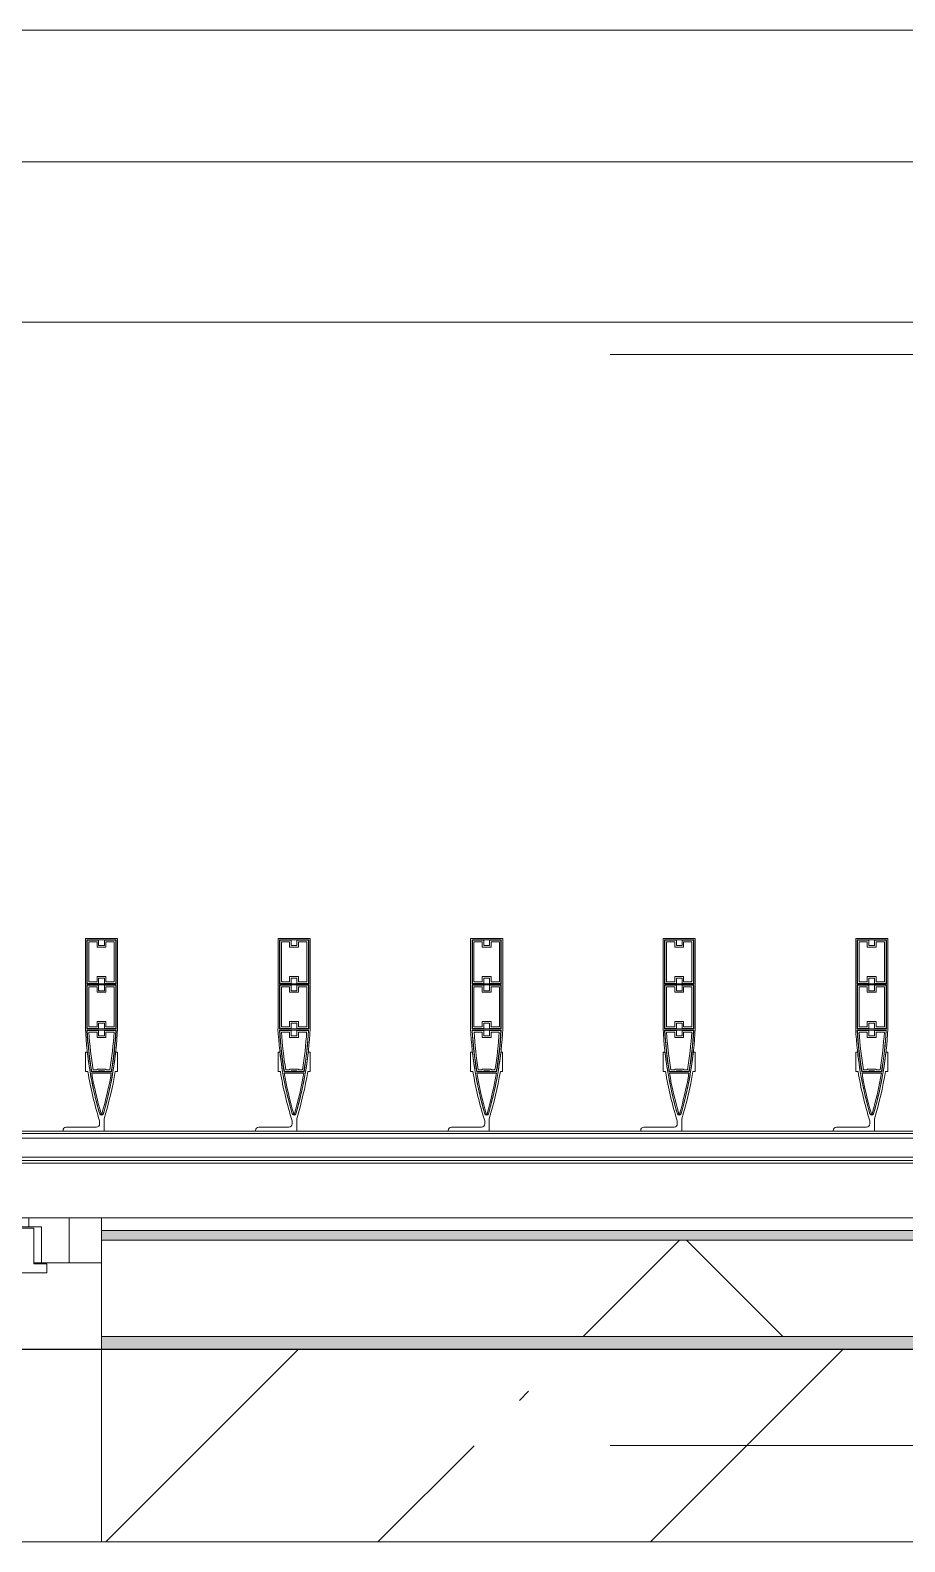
# Model space of a CAD drawing. Header units: millimetres. Extents: x 48966 to 155647, y -43515 to 26217.
# Drawn here: x 112121 to 113483, y 23567 to 25922 of the extents above; entities that cross this region are included whole.
import ezdxf

# ---------------------------------------------------------------- set-up
doc = ezdxf.new("R2010")
doc.units = ezdxf.units.MM
doc.linetypes.add('Осевые', pattern=[6350, 1270, -952.5, 3175, -952.5])
doc.linetypes.add('Сверху', pattern=[793.75, 476.25, -317.5])
for name, color, linetype, lineweight in [('Каркас_Импост', 7, 'Continuous', 9), ('Обобщенные модели', 7, 'Continuous', 9), ('Обобщенные модели-1', 7, 'Continuous', 18), ('Общие ребра', 7, 'Continuous', 9), ('Окна', 7, 'Continuous', 9), ('Окна-2', 7, 'Сверху', 9), ('Оси-2', 7, 'Осевые', 9), ('Остекление', 7, 'Continuous', 9), ('Перекрытия', 7, 'Continuous', 9), ('Стены', 7, 'Continuous', 9), ('Стены-1', 7, 'Continuous', 18), ('Штриховка разреза-1', 7, 'Continuous', 9)]:
    doc.layers.add(name, color=color, linetype=linetype, lineweight=lineweight)
doc.layers.add('Окна-1', color=7, linetype='Continuous', lineweight=9, true_color=0x804000)
pattern_1 = [(0, (0, 0), (812.8, 203.2), [67.056, -542.544, 67.056, -542.544, -3251.2]), (0, (0, 0), (812.8, 203.2), [-1219.2, 67.056, -1152.144, 67.056, -542.544, -1422.4]), (0, (0, 0), (812.8, 203.2), [-3048, 67.056, -339.344, 67.056, -948.944]), (120, (304.8, 101.6), (-582.37636, 602.30545), [67.056, -542.544, 67.056, -542.544, -3251.2]), (120, (304.8, 101.6), (-582.37636, 602.30545), [-1219.2, 67.056, -1152.144, 67.056, -542.544, -1422.4]), (120, (304.8, 101.6), (-582.37636, 602.30545), [-3048, 67.056, -339.344, 67.056, -948.944]), (240, (406.4, 508), (-230.42364, -805.50545), [67.056, -542.544, 67.056, -542.544, -3251.2]), (240, (406.4, 508), (-230.42364, -805.50545), [-1219.2, 67.056, -1152.144, 67.056, -542.544, -1422.4]), (240, (406.4, 508), (-230.42364, -805.50545), [-3048, 67.056, -339.344, 67.056, -948.944])]

# ---------------------------------------------------------------- blocks, each defined once
blk = doc.blocks.new('Обвязочная балка 1 - Обвязочная балка 1-1451838-План 5-го этажа на отм_ _12_600')
at = {"layer": 'Обобщенные модели'}
for p, q in [((116781.7, 24196.1), (60831.6, 24196.1)), ((60831.6, 24166.3), (116781.7, 24166.3))]:
    blk.add_line(p, q, dxfattribs=at)
at = {"layer": 'Обобщенные модели-1'}
for p, q in [((116781.7, 24207.1), (60831.6, 24207.1)), ((60831.6, 24203.1), (116781.7, 24203.1)), ((116781.7, 24161.1), (60831.6, 24161.1)), ((60831.6, 24157.1), (116781.7, 24157.1))]:
    blk.add_line(p, q, dxfattribs=at)
blk = doc.blocks.new('Профиль ламели160 - Профиль ламели-1494356-План 5-го этажа на отм_ _12_600')
at = {"layer": 'Обобщенные модели-1'}
for p, q in [((85306.9, 24507.1), (85306.9, 24366.2)), ((85356.9, 24507.1), (85306.9, 24507.1)), ((85309.1, 24436.5), (85309.1, 24504.9)), ((85309.1, 24504.9), (85354.7, 24504.9)), ((85327.4, 24504.4), (85309.6, 24504.4)), ((85309.6, 24504.4), (85309.6, 24437)), ((85312.1, 24439.5), (85312.1, 24501.9)), ((85312.1, 24501.9), (85324.9, 24501.9)), ((85324.9, 24501.9), (85324.9, 24493.5)), ((85324.9, 24493.5), (85338.8, 24493.5)), ((85327.4, 24496), (85327.4, 24504.4)), ((85336.3, 24496), (85327.4, 24496)), ((85354.2, 24504.4), (85336.3, 24504.4)), ((85336.3, 24504.4), (85336.3, 24496)), ((85338.8, 24493.5), (85338.8, 24501.9)), ((85338.8, 24501.9), (85351.7, 24501.9)), ((85351.7, 24501.9), (85351.7, 24439.5)), ((85354.2, 24437), (85354.2, 24504.4)), ((85354.7, 24504.9), (85354.7, 24436.5)), ((85356.9, 24366.2), (85356.9, 24507.1)), ((85338.8, 24447.9), (85324.9, 24447.9)), ((85324.9, 24447.9), (85324.9, 24439.5)), ((85327.4, 24437), (85327.4, 24445.4)), ((85327.4, 24445.4), (85336.3, 24445.4)), ((85336.3, 24445.4), (85336.3, 24437)), ((85338.8, 24439.5), (85338.8, 24447.9)), ((85354.7, 24436.5), (85309.1, 24436.5)), ((85309.1, 24434.6), (85354.7, 24434.6)), ((85309.1, 24366.2), (85309.1, 24434.6)), ((85309.6, 24437), (85327.4, 24437)), ((85327.4, 24434.1), (85309.6, 24434.1)), ((85309.6, 24434.1), (85309.6, 24366.7)), ((85324.9, 24439.5), (85312.1, 24439.5)), ((85312.1, 24369.2), (85312.1, 24431.6)), ((85312.1, 24431.6), (85324.9, 24431.6)), ((85324.9, 24431.6), (85324.9, 24423.2)), ((85324.9, 24423.2), (85338.8, 24423.2)), ((85327.4, 24425.7), (85327.4, 24434.1)), ((85336.3, 24425.7), (85327.4, 24425.7)), ((85336.3, 24437), (85354.2, 24437)), ((85354.2, 24434.1), (85336.3, 24434.1)), ((85336.3, 24434.1), (85336.3, 24425.7)), ((85351.7, 24439.5), (85338.8, 24439.5)), ((85338.8, 24423.2), (85338.8, 24431.6)), ((85338.8, 24431.6), (85351.7, 24431.6)), ((85351.7, 24431.6), (85351.7, 24369.2)), ((85354.2, 24366.7), (85354.2, 24434.1)), ((85354.7, 24434.6), (85354.7, 24366.2)), ((85338.8, 24377.6), (85324.9, 24377.6)), ((85324.9, 24377.6), (85324.9, 24369.2)), ((85327.4, 24366.7), (85327.4, 24375.1)), ((85327.4, 24375.1), (85336.3, 24375.1)), ((85336.3, 24375.1), (85336.3, 24366.7)), ((85338.8, 24369.2), (85338.8, 24377.6)), ((85354.7, 24366.2), (85309.1, 24366.2)), ((85309.1, 24364.3), (85354.6, 24364.3)), ((85309.6, 24366.7), (85327.4, 24366.7)), ((85327.4, 24363.8), (85309.6, 24363.8)), ((85324.9, 24369.2), (85312.1, 24369.2)), ((85312.2, 24361.3), (85324.9, 24361.3)), ((85324.9, 24361.3), (85324.9, 24352.9)), ((85324.9, 24352.9), (85338.8, 24352.9)), ((85327.4, 24355.4), (85327.4, 24363.8)), ((85336.3, 24355.4), (85327.4, 24355.4)), ((85336.3, 24366.7), (85354.2, 24366.7)), ((85354.2, 24363.8), (85336.3, 24363.8)), ((85336.3, 24363.8), (85336.3, 24355.4)), ((85351.7, 24369.2), (85338.8, 24369.2)), ((85338.8, 24352.9), (85338.8, 24361.3)), ((85338.8, 24361.3), (85351.5, 24361.3)), ((85309.8, 24330.1), (85306.9, 24330.1)), ((85306.9, 24330.1), (85306.9, 24299.7)), ((85356.8, 24330.1), (85353.9, 24330.1)), ((85356.8, 24299.7), (85356.8, 24330.1)), ((85306.9, 24299.7), (85310.5, 24299.7)), ((85347.4, 24299.2), (85316.3, 24299.2)), ((85316.6, 24297.3), (85347.1, 24297.3)), ((85316.8, 24299.7), (85327.4, 24299.7)), ((85324.9, 24302.2), (85318.9, 24302.2)), ((85338.8, 24303.5), (85324.9, 24303.5)), ((85324.9, 24303.5), (85324.9, 24302.2)), ((85327.4, 24299.7), (85327.4, 24301)), ((85327.4, 24301), (85336.3, 24301)), ((85336.3, 24301), (85336.3, 24299.7)), ((85336.3, 24299.7), (85346.9, 24299.7)), ((85338.8, 24302.2), (85338.8, 24303.5)), ((85344.8, 24302.2), (85338.8, 24302.2)), ((85353.2, 24299.7), (85356.8, 24299.7)), ((85323.9, 24213.1), (85276.9, 24213.1)), ((85328.9, 24223), (85328.9, 24218.1)), ((85335.9, 24207.1), (85335.9, 24226.3)), ((85271.9, 24208.1), (85271.9, 24207.1)), ((85271.9, 24207.1), (85335.9, 24207.1))]:
    blk.add_line(p, q, dxfattribs=at)
for centre, radius, start, end in [((85880.6, 24394.6), 574.5, 182.8338, 196.2258), ((85880.7, 24394.3), 572.3, 183.0109, 189.5715), ((85880.4, 24395.9), 571.8, 183.2193, 189.6867), ((85880.5, 24395.6), 569.3, 183.4571, 189.4457), ((84783.1, 24394.6), 574.5, 343.7742, 357.1662), ((84783.2, 24395.6), 569.3, 350.5543, 356.5429), ((84783.3, 24395.9), 571.8, 350.3133, 356.7807), ((84783, 24394.3), 572.3, 350.4285, 356.9891), ((85880.6, 24394.6), 574.5, 186.4465, 196.2576), ((84783.1, 24394.6), 574.5, 343.7424, 353.5535), ((85877.1, 24394.6), 574.5, 189.5084, 197.3712), ((85849, 24386.8), 539.8, 189.5428, 196.4344), ((84814.7, 24386.8), 539.8, 343.5656, 350.4572), ((84786.6, 24394.6), 574.5, 342.9661, 350.4916), ((85331.9, 24235.1), 3, 200, 340), ((85331.9, 24234.5), 2.84, 196.2576, 343.7424), ((85331.9, 24234.2), 0.645, 196.4344, 343.5656), ((85276.9, 24208.1), 5, 90, 180), ((85323.9, 24218.1), 5, 270, 0)]:
    blk.add_arc(centre, radius, start, end, dxfattribs=at)
blk = doc.blocks.new('Профиль ламели161 - Профиль ламели-1494620-План 5-го этажа на отм_ _12_600')
at = {"layer": 'Обобщенные модели-1'}
for p, q in [((85606.9, 24507.1), (85606.9, 24366.2)), ((85656.9, 24507.1), (85606.9, 24507.1)), ((85609.1, 24436.5), (85609.1, 24504.9)), ((85609.1, 24504.9), (85654.7, 24504.9)), ((85627.4, 24504.4), (85609.6, 24504.4)), ((85609.6, 24504.4), (85609.6, 24437)), ((85612.1, 24439.5), (85612.1, 24501.9)), ((85612.1, 24501.9), (85624.9, 24501.9)), ((85624.9, 24501.9), (85624.9, 24493.5)), ((85624.9, 24493.5), (85638.8, 24493.5)), ((85627.4, 24496), (85627.4, 24504.4)), ((85636.3, 24496), (85627.4, 24496)), ((85654.2, 24504.4), (85636.3, 24504.4)), ((85636.3, 24504.4), (85636.3, 24496)), ((85638.8, 24493.5), (85638.8, 24501.9)), ((85638.8, 24501.9), (85651.7, 24501.9)), ((85651.7, 24501.9), (85651.7, 24439.5)), ((85654.2, 24437), (85654.2, 24504.4)), ((85654.7, 24504.9), (85654.7, 24436.5)), ((85656.9, 24366.2), (85656.9, 24507.1)), ((85638.8, 24447.9), (85624.9, 24447.9)), ((85624.9, 24447.9), (85624.9, 24439.5)), ((85627.4, 24437), (85627.4, 24445.4)), ((85627.4, 24445.4), (85636.3, 24445.4)), ((85636.3, 24445.4), (85636.3, 24437)), ((85638.8, 24439.5), (85638.8, 24447.9)), ((85654.7, 24436.5), (85609.1, 24436.5)), ((85609.1, 24434.6), (85654.7, 24434.6)), ((85609.1, 24366.2), (85609.1, 24434.6)), ((85609.6, 24437), (85627.4, 24437)), ((85627.4, 24434.1), (85609.6, 24434.1)), ((85609.6, 24434.1), (85609.6, 24366.7)), ((85624.9, 24439.5), (85612.1, 24439.5)), ((85612.1, 24369.2), (85612.1, 24431.6)), ((85612.1, 24431.6), (85624.9, 24431.6)), ((85624.9, 24431.6), (85624.9, 24423.2)), ((85624.9, 24423.2), (85638.8, 24423.2)), ((85627.4, 24425.7), (85627.4, 24434.1)), ((85636.3, 24425.7), (85627.4, 24425.7)), ((85636.3, 24437), (85654.2, 24437)), ((85654.2, 24434.1), (85636.3, 24434.1)), ((85636.3, 24434.1), (85636.3, 24425.7)), ((85651.7, 24439.5), (85638.8, 24439.5)), ((85638.8, 24423.2), (85638.8, 24431.6)), ((85638.8, 24431.6), (85651.7, 24431.6)), ((85651.7, 24431.6), (85651.7, 24369.2)), ((85654.2, 24366.7), (85654.2, 24434.1)), ((85654.7, 24434.6), (85654.7, 24366.2)), ((85638.8, 24377.6), (85624.9, 24377.6)), ((85624.9, 24377.6), (85624.9, 24369.2)), ((85627.4, 24366.7), (85627.4, 24375.1)), ((85627.4, 24375.1), (85636.3, 24375.1)), ((85636.3, 24375.1), (85636.3, 24366.7)), ((85638.8, 24369.2), (85638.8, 24377.6)), ((85654.7, 24366.2), (85609.1, 24366.2)), ((85609.1, 24364.3), (85654.6, 24364.3)), ((85609.6, 24366.7), (85627.4, 24366.7)), ((85627.4, 24363.8), (85609.6, 24363.8)), ((85624.9, 24369.2), (85612.1, 24369.2)), ((85612.2, 24361.3), (85624.9, 24361.3)), ((85624.9, 24361.3), (85624.9, 24352.9)), ((85624.9, 24352.9), (85638.8, 24352.9)), ((85627.4, 24355.4), (85627.4, 24363.8)), ((85636.3, 24355.4), (85627.4, 24355.4)), ((85636.3, 24366.7), (85654.2, 24366.7)), ((85654.2, 24363.8), (85636.3, 24363.8)), ((85636.3, 24363.8), (85636.3, 24355.4)), ((85651.7, 24369.2), (85638.8, 24369.2)), ((85638.8, 24352.9), (85638.8, 24361.3)), ((85638.8, 24361.3), (85651.5, 24361.3)), ((85609.8, 24330.1), (85606.9, 24330.1)), ((85606.9, 24330.1), (85606.9, 24299.7)), ((85656.8, 24330.1), (85653.9, 24330.1)), ((85656.8, 24299.7), (85656.8, 24330.1)), ((85606.9, 24299.7), (85610.5, 24299.7)), ((85647.4, 24299.2), (85616.3, 24299.2)), ((85616.6, 24297.3), (85647.1, 24297.3)), ((85616.8, 24299.7), (85627.4, 24299.7)), ((85624.9, 24302.2), (85618.9, 24302.2)), ((85638.8, 24303.5), (85624.9, 24303.5)), ((85624.9, 24303.5), (85624.9, 24302.2)), ((85627.4, 24299.7), (85627.4, 24301)), ((85627.4, 24301), (85636.3, 24301)), ((85636.3, 24301), (85636.3, 24299.7)), ((85636.3, 24299.7), (85646.9, 24299.7)), ((85638.8, 24302.2), (85638.8, 24303.5)), ((85644.8, 24302.2), (85638.8, 24302.2)), ((85653.2, 24299.7), (85656.8, 24299.7)), ((85623.9, 24213.1), (85576.9, 24213.1)), ((85628.9, 24223), (85628.9, 24218.1)), ((85635.9, 24207.1), (85635.9, 24226.3)), ((85571.9, 24208.1), (85571.9, 24207.1)), ((85571.9, 24207.1), (85635.9, 24207.1))]:
    blk.add_line(p, q, dxfattribs=at)
for centre, radius, start, end in [((86180.6, 24394.6), 574.5, 182.8338, 196.2258), ((86180.7, 24394.3), 572.3, 183.0109, 189.5715), ((86180.4, 24395.9), 571.8, 183.2193, 189.6867), ((86180.5, 24395.6), 569.3, 183.4571, 189.4457), ((85083.1, 24394.6), 574.5, 343.7742, 357.1662), ((85083.2, 24395.6), 569.3, 350.5543, 356.5429), ((85083.3, 24395.9), 571.8, 350.3133, 356.7807), ((85083, 24394.3), 572.3, 350.4285, 356.9891), ((86180.6, 24394.6), 574.5, 186.4465, 196.2576), ((85083.1, 24394.6), 574.5, 343.7424, 353.5535), ((86177.1, 24394.6), 574.5, 189.5084, 197.3712), ((86149, 24386.8), 539.8, 189.5428, 196.4344), ((85114.7, 24386.8), 539.8, 343.5656, 350.4572), ((85086.6, 24394.6), 574.5, 342.9661, 350.4916), ((85631.9, 24235.1), 3, 200, 340), ((85631.9, 24234.5), 2.84, 196.2576, 343.7424), ((85631.9, 24234.2), 0.645, 196.4344, 343.5656), ((85576.9, 24208.1), 5, 90, 180), ((85623.9, 24218.1), 5, 270, 0)]:
    blk.add_arc(centre, radius, start, end, dxfattribs=at)
blk = doc.blocks.new('Профиль ламели162 - Профиль ламели-1494884-План 5-го этажа на отм_ _12_600')
at = {"layer": 'Обобщенные модели-1'}
for p, q in [((85906.9, 24507.1), (85906.9, 24366.2)), ((85956.9, 24507.1), (85906.9, 24507.1)), ((85909.1, 24436.5), (85909.1, 24504.9)), ((85909.1, 24504.9), (85954.7, 24504.9)), ((85927.4, 24504.4), (85909.6, 24504.4)), ((85909.6, 24504.4), (85909.6, 24437)), ((85912.1, 24439.5), (85912.1, 24501.9)), ((85912.1, 24501.9), (85924.9, 24501.9)), ((85924.9, 24501.9), (85924.9, 24493.5)), ((85924.9, 24493.5), (85938.8, 24493.5)), ((85927.4, 24496), (85927.4, 24504.4)), ((85936.3, 24496), (85927.4, 24496)), ((85954.2, 24504.4), (85936.3, 24504.4)), ((85936.3, 24504.4), (85936.3, 24496)), ((85938.8, 24493.5), (85938.8, 24501.9)), ((85938.8, 24501.9), (85951.7, 24501.9)), ((85951.7, 24501.9), (85951.7, 24439.5)), ((85954.2, 24437), (85954.2, 24504.4)), ((85954.7, 24504.9), (85954.7, 24436.5)), ((85956.9, 24366.2), (85956.9, 24507.1)), ((85938.8, 24447.9), (85924.9, 24447.9)), ((85924.9, 24447.9), (85924.9, 24439.5)), ((85927.4, 24437), (85927.4, 24445.4)), ((85927.4, 24445.4), (85936.3, 24445.4)), ((85936.3, 24445.4), (85936.3, 24437)), ((85938.8, 24439.5), (85938.8, 24447.9)), ((85954.7, 24436.5), (85909.1, 24436.5)), ((85909.1, 24434.6), (85954.7, 24434.6)), ((85909.1, 24366.2), (85909.1, 24434.6)), ((85909.6, 24437), (85927.4, 24437)), ((85927.4, 24434.1), (85909.6, 24434.1)), ((85909.6, 24434.1), (85909.6, 24366.7)), ((85924.9, 24439.5), (85912.1, 24439.5)), ((85912.1, 24369.2), (85912.1, 24431.6)), ((85912.1, 24431.6), (85924.9, 24431.6)), ((85924.9, 24431.6), (85924.9, 24423.2)), ((85924.9, 24423.2), (85938.8, 24423.2)), ((85927.4, 24425.7), (85927.4, 24434.1)), ((85936.3, 24425.7), (85927.4, 24425.7)), ((85936.3, 24437), (85954.2, 24437)), ((85954.2, 24434.1), (85936.3, 24434.1)), ((85936.3, 24434.1), (85936.3, 24425.7)), ((85951.7, 24439.5), (85938.8, 24439.5)), ((85938.8, 24423.2), (85938.8, 24431.6)), ((85938.8, 24431.6), (85951.7, 24431.6)), ((85951.7, 24431.6), (85951.7, 24369.2)), ((85954.2, 24366.7), (85954.2, 24434.1)), ((85954.7, 24434.6), (85954.7, 24366.2)), ((85938.8, 24377.6), (85924.9, 24377.6)), ((85924.9, 24377.6), (85924.9, 24369.2)), ((85927.4, 24366.7), (85927.4, 24375.1)), ((85927.4, 24375.1), (85936.3, 24375.1)), ((85936.3, 24375.1), (85936.3, 24366.7)), ((85938.8, 24369.2), (85938.8, 24377.6)), ((85954.7, 24366.2), (85909.1, 24366.2)), ((85909.1, 24364.3), (85954.6, 24364.3)), ((85909.6, 24366.7), (85927.4, 24366.7)), ((85927.4, 24363.8), (85909.6, 24363.8)), ((85924.9, 24369.2), (85912.1, 24369.2)), ((85912.2, 24361.3), (85924.9, 24361.3)), ((85924.9, 24361.3), (85924.9, 24352.9)), ((85924.9, 24352.9), (85938.8, 24352.9)), ((85927.4, 24355.4), (85927.4, 24363.8)), ((85936.3, 24355.4), (85927.4, 24355.4)), ((85936.3, 24366.7), (85954.2, 24366.7)), ((85954.2, 24363.8), (85936.3, 24363.8)), ((85936.3, 24363.8), (85936.3, 24355.4)), ((85951.7, 24369.2), (85938.8, 24369.2)), ((85938.8, 24352.9), (85938.8, 24361.3)), ((85938.8, 24361.3), (85951.5, 24361.3)), ((85909.8, 24330.1), (85906.9, 24330.1)), ((85906.9, 24330.1), (85906.9, 24299.7)), ((85956.8, 24330.1), (85953.9, 24330.1)), ((85956.8, 24299.7), (85956.8, 24330.1)), ((85906.9, 24299.7), (85910.5, 24299.7)), ((85947.4, 24299.2), (85916.3, 24299.2)), ((85916.6, 24297.3), (85947.1, 24297.3)), ((85916.8, 24299.7), (85927.4, 24299.7)), ((85924.9, 24302.2), (85918.9, 24302.2)), ((85938.8, 24303.5), (85924.9, 24303.5)), ((85924.9, 24303.5), (85924.9, 24302.2)), ((85927.4, 24299.7), (85927.4, 24301)), ((85927.4, 24301), (85936.3, 24301)), ((85936.3, 24301), (85936.3, 24299.7)), ((85936.3, 24299.7), (85946.9, 24299.7)), ((85938.8, 24302.2), (85938.8, 24303.5)), ((85944.8, 24302.2), (85938.8, 24302.2)), ((85953.2, 24299.7), (85956.8, 24299.7)), ((85923.9, 24213.1), (85876.9, 24213.1)), ((85928.9, 24223), (85928.9, 24218.1)), ((85935.9, 24207.1), (85935.9, 24226.3)), ((85871.9, 24208.1), (85871.9, 24207.1)), ((85871.9, 24207.1), (85935.9, 24207.1))]:
    blk.add_line(p, q, dxfattribs=at)
for centre, radius, start, end in [((86480.6, 24394.6), 574.5, 182.8338, 196.2258), ((86480.7, 24394.3), 572.3, 183.0109, 189.5715), ((86480.4, 24395.9), 571.8, 183.2193, 189.6867), ((86480.5, 24395.6), 569.3, 183.4571, 189.4457), ((85383.1, 24394.6), 574.5, 343.7742, 357.1662), ((85383.2, 24395.6), 569.3, 350.5543, 356.5429), ((85383.3, 24395.9), 571.8, 350.3133, 356.7807), ((85383, 24394.3), 572.3, 350.4285, 356.9891), ((86480.6, 24394.6), 574.5, 186.4465, 196.2576), ((85383.1, 24394.6), 574.5, 343.7424, 353.5535), ((86477.1, 24394.6), 574.5, 189.5084, 197.3712), ((86449, 24386.8), 539.8, 189.5428, 196.4344), ((85414.7, 24386.8), 539.8, 343.5656, 350.4572), ((85386.6, 24394.6), 574.5, 342.9661, 350.4916), ((85931.9, 24235.1), 3, 200, 340), ((85931.9, 24234.5), 2.84, 196.2576, 343.7424), ((85931.9, 24234.2), 0.645, 196.4344, 343.5656), ((85876.9, 24208.1), 5, 90, 180), ((85923.9, 24218.1), 5, 270, 0)]:
    blk.add_arc(centre, radius, start, end, dxfattribs=at)
blk = doc.blocks.new('Профиль ламели163 - Профиль ламели-1495148-План 5-го этажа на отм_ _12_600')
at = {"layer": 'Обобщенные модели-1'}
for p, q in [((86206.9, 24507.1), (86206.9, 24366.2)), ((86256.9, 24507.1), (86206.9, 24507.1)), ((86209.1, 24436.5), (86209.1, 24504.9)), ((86209.1, 24504.9), (86254.7, 24504.9)), ((86227.4, 24504.4), (86209.6, 24504.4)), ((86209.6, 24504.4), (86209.6, 24437)), ((86212.1, 24439.5), (86212.1, 24501.9)), ((86212.1, 24501.9), (86224.9, 24501.9)), ((86224.9, 24501.9), (86224.9, 24493.5)), ((86224.9, 24493.5), (86238.8, 24493.5)), ((86227.4, 24496), (86227.4, 24504.4)), ((86236.3, 24496), (86227.4, 24496)), ((86254.2, 24504.4), (86236.3, 24504.4)), ((86236.3, 24504.4), (86236.3, 24496)), ((86238.8, 24493.5), (86238.8, 24501.9)), ((86238.8, 24501.9), (86251.7, 24501.9)), ((86251.7, 24501.9), (86251.7, 24439.5)), ((86254.2, 24437), (86254.2, 24504.4)), ((86254.7, 24504.9), (86254.7, 24436.5)), ((86256.9, 24366.2), (86256.9, 24507.1)), ((86238.8, 24447.9), (86224.9, 24447.9)), ((86224.9, 24447.9), (86224.9, 24439.5)), ((86227.4, 24437), (86227.4, 24445.4)), ((86227.4, 24445.4), (86236.3, 24445.4)), ((86236.3, 24445.4), (86236.3, 24437)), ((86238.8, 24439.5), (86238.8, 24447.9)), ((86254.7, 24436.5), (86209.1, 24436.5)), ((86209.1, 24434.6), (86254.7, 24434.6)), ((86209.1, 24366.2), (86209.1, 24434.6)), ((86209.6, 24437), (86227.4, 24437)), ((86227.4, 24434.1), (86209.6, 24434.1)), ((86209.6, 24434.1), (86209.6, 24366.7)), ((86224.9, 24439.5), (86212.1, 24439.5)), ((86212.1, 24369.2), (86212.1, 24431.6)), ((86212.1, 24431.6), (86224.9, 24431.6)), ((86224.9, 24431.6), (86224.9, 24423.2)), ((86224.9, 24423.2), (86238.8, 24423.2)), ((86227.4, 24425.7), (86227.4, 24434.1)), ((86236.3, 24425.7), (86227.4, 24425.7)), ((86236.3, 24437), (86254.2, 24437)), ((86254.2, 24434.1), (86236.3, 24434.1)), ((86236.3, 24434.1), (86236.3, 24425.7)), ((86251.7, 24439.5), (86238.8, 24439.5)), ((86238.8, 24423.2), (86238.8, 24431.6)), ((86238.8, 24431.6), (86251.7, 24431.6)), ((86251.7, 24431.6), (86251.7, 24369.2)), ((86254.2, 24366.7), (86254.2, 24434.1)), ((86254.7, 24434.6), (86254.7, 24366.2)), ((86238.8, 24377.6), (86224.9, 24377.6)), ((86224.9, 24377.6), (86224.9, 24369.2)), ((86227.4, 24366.7), (86227.4, 24375.1)), ((86227.4, 24375.1), (86236.3, 24375.1)), ((86236.3, 24375.1), (86236.3, 24366.7)), ((86238.8, 24369.2), (86238.8, 24377.6)), ((86254.7, 24366.2), (86209.1, 24366.2)), ((86209.1, 24364.3), (86254.6, 24364.3)), ((86209.6, 24366.7), (86227.4, 24366.7)), ((86227.4, 24363.8), (86209.6, 24363.8)), ((86224.9, 24369.2), (86212.1, 24369.2)), ((86212.2, 24361.3), (86224.9, 24361.3)), ((86224.9, 24361.3), (86224.9, 24352.9)), ((86224.9, 24352.9), (86238.8, 24352.9)), ((86227.4, 24355.4), (86227.4, 24363.8)), ((86236.3, 24355.4), (86227.4, 24355.4)), ((86236.3, 24366.7), (86254.2, 24366.7)), ((86254.2, 24363.8), (86236.3, 24363.8)), ((86236.3, 24363.8), (86236.3, 24355.4)), ((86251.7, 24369.2), (86238.8, 24369.2)), ((86238.8, 24352.9), (86238.8, 24361.3)), ((86238.8, 24361.3), (86251.5, 24361.3)), ((86209.8, 24330.1), (86206.9, 24330.1)), ((86206.9, 24330.1), (86206.9, 24299.7)), ((86256.8, 24330.1), (86253.9, 24330.1)), ((86256.8, 24299.7), (86256.8, 24330.1)), ((86206.9, 24299.7), (86210.5, 24299.7)), ((86247.4, 24299.2), (86216.3, 24299.2)), ((86216.6, 24297.3), (86247.1, 24297.3)), ((86216.8, 24299.7), (86227.4, 24299.7)), ((86224.9, 24302.2), (86218.9, 24302.2)), ((86238.8, 24303.5), (86224.9, 24303.5)), ((86224.9, 24303.5), (86224.9, 24302.2)), ((86227.4, 24299.7), (86227.4, 24301)), ((86227.4, 24301), (86236.3, 24301)), ((86236.3, 24301), (86236.3, 24299.7)), ((86236.3, 24299.7), (86246.9, 24299.7)), ((86238.8, 24302.2), (86238.8, 24303.5)), ((86244.8, 24302.2), (86238.8, 24302.2)), ((86253.2, 24299.7), (86256.8, 24299.7)), ((86223.9, 24213.1), (86176.9, 24213.1)), ((86228.9, 24223), (86228.9, 24218.1)), ((86235.9, 24207.1), (86235.9, 24226.3)), ((86171.9, 24208.1), (86171.9, 24207.1)), ((86171.9, 24207.1), (86235.9, 24207.1))]:
    blk.add_line(p, q, dxfattribs=at)
for centre, radius, start, end in [((86780.6, 24394.6), 574.5, 182.8338, 196.2258), ((86780.7, 24394.3), 572.3, 183.0109, 189.5715), ((86780.4, 24395.9), 571.8, 183.2193, 189.6867), ((86780.5, 24395.6), 569.3, 183.4571, 189.4457), ((85683.1, 24394.6), 574.5, 343.7742, 357.1662), ((85683.2, 24395.6), 569.3, 350.5543, 356.5429), ((85683.3, 24395.9), 571.8, 350.3133, 356.7807), ((85683, 24394.3), 572.3, 350.4285, 356.9891), ((86780.6, 24394.6), 574.5, 186.4465, 196.2576), ((85683.1, 24394.6), 574.5, 343.7424, 353.5535), ((86777.1, 24394.6), 574.5, 189.5084, 197.3712), ((86749, 24386.8), 539.8, 189.5428, 196.4344), ((85714.7, 24386.8), 539.8, 343.5656, 350.4572), ((85686.6, 24394.6), 574.5, 342.9661, 350.4916), ((86231.9, 24235.1), 3, 200, 340), ((86231.9, 24234.5), 2.84, 196.2576, 343.7424), ((86231.9, 24234.2), 0.645, 196.4344, 343.5656), ((86176.9, 24208.1), 5, 90, 180), ((86223.9, 24218.1), 5, 270, 0)]:
    blk.add_arc(centre, radius, start, end, dxfattribs=at)
blk = doc.blocks.new('Профиль ламели164 - Профиль ламели-1495412-План 5-го этажа на отм_ _12_600')
at = {"layer": 'Обобщенные модели-1'}
for p, q in [((86506.9, 24507.1), (86506.9, 24366.2)), ((86556.9, 24507.1), (86506.9, 24507.1)), ((86509.1, 24436.5), (86509.1, 24504.9)), ((86509.1, 24504.9), (86554.7, 24504.9)), ((86527.4, 24504.4), (86509.6, 24504.4)), ((86509.6, 24504.4), (86509.6, 24437)), ((86512.1, 24439.5), (86512.1, 24501.9)), ((86512.1, 24501.9), (86524.9, 24501.9)), ((86524.9, 24501.9), (86524.9, 24493.5)), ((86524.9, 24493.5), (86538.8, 24493.5)), ((86527.4, 24496), (86527.4, 24504.4)), ((86536.3, 24496), (86527.4, 24496)), ((86554.2, 24504.4), (86536.3, 24504.4)), ((86536.3, 24504.4), (86536.3, 24496)), ((86538.8, 24493.5), (86538.8, 24501.9)), ((86538.8, 24501.9), (86551.7, 24501.9)), ((86551.7, 24501.9), (86551.7, 24439.5)), ((86554.2, 24437), (86554.2, 24504.4)), ((86554.7, 24504.9), (86554.7, 24436.5)), ((86556.9, 24366.2), (86556.9, 24507.1)), ((86538.8, 24447.9), (86524.9, 24447.9)), ((86524.9, 24447.9), (86524.9, 24439.5)), ((86527.4, 24437), (86527.4, 24445.4)), ((86527.4, 24445.4), (86536.3, 24445.4)), ((86536.3, 24445.4), (86536.3, 24437)), ((86538.8, 24439.5), (86538.8, 24447.9)), ((86554.7, 24436.5), (86509.1, 24436.5)), ((86509.1, 24434.6), (86554.7, 24434.6)), ((86509.1, 24366.2), (86509.1, 24434.6)), ((86509.6, 24437), (86527.4, 24437)), ((86527.4, 24434.1), (86509.6, 24434.1)), ((86509.6, 24434.1), (86509.6, 24366.7)), ((86524.9, 24439.5), (86512.1, 24439.5)), ((86512.1, 24369.2), (86512.1, 24431.6)), ((86512.1, 24431.6), (86524.9, 24431.6)), ((86524.9, 24431.6), (86524.9, 24423.2)), ((86524.9, 24423.2), (86538.8, 24423.2)), ((86527.4, 24425.7), (86527.4, 24434.1)), ((86536.3, 24425.7), (86527.4, 24425.7)), ((86536.3, 24437), (86554.2, 24437)), ((86554.2, 24434.1), (86536.3, 24434.1)), ((86536.3, 24434.1), (86536.3, 24425.7)), ((86551.7, 24439.5), (86538.8, 24439.5)), ((86538.8, 24423.2), (86538.8, 24431.6)), ((86538.8, 24431.6), (86551.7, 24431.6)), ((86551.7, 24431.6), (86551.7, 24369.2)), ((86554.2, 24366.7), (86554.2, 24434.1)), ((86554.7, 24434.6), (86554.7, 24366.2)), ((86538.8, 24377.6), (86524.9, 24377.6)), ((86524.9, 24377.6), (86524.9, 24369.2)), ((86527.4, 24366.7), (86527.4, 24375.1)), ((86527.4, 24375.1), (86536.3, 24375.1)), ((86536.3, 24375.1), (86536.3, 24366.7)), ((86538.8, 24369.2), (86538.8, 24377.6)), ((86554.7, 24366.2), (86509.1, 24366.2)), ((86509.1, 24364.3), (86554.6, 24364.3)), ((86509.6, 24366.7), (86527.4, 24366.7)), ((86527.4, 24363.8), (86509.6, 24363.8)), ((86524.9, 24369.2), (86512.1, 24369.2)), ((86512.2, 24361.3), (86524.9, 24361.3)), ((86524.9, 24361.3), (86524.9, 24352.9)), ((86524.9, 24352.9), (86538.8, 24352.9)), ((86527.4, 24355.4), (86527.4, 24363.8)), ((86536.3, 24355.4), (86527.4, 24355.4)), ((86536.3, 24366.7), (86554.2, 24366.7)), ((86554.2, 24363.8), (86536.3, 24363.8)), ((86536.3, 24363.8), (86536.3, 24355.4)), ((86551.7, 24369.2), (86538.8, 24369.2)), ((86538.8, 24352.9), (86538.8, 24361.3)), ((86538.8, 24361.3), (86551.5, 24361.3)), ((86509.8, 24330.1), (86506.9, 24330.1)), ((86506.9, 24330.1), (86506.9, 24299.7)), ((86556.8, 24330.1), (86553.9, 24330.1)), ((86556.8, 24299.7), (86556.8, 24330.1)), ((86506.9, 24299.7), (86510.5, 24299.7)), ((86547.4, 24299.2), (86516.3, 24299.2)), ((86516.6, 24297.3), (86547.1, 24297.3)), ((86516.8, 24299.7), (86527.4, 24299.7)), ((86524.9, 24302.2), (86518.9, 24302.2)), ((86538.8, 24303.5), (86524.9, 24303.5)), ((86524.9, 24303.5), (86524.9, 24302.2)), ((86527.4, 24299.7), (86527.4, 24301)), ((86527.4, 24301), (86536.3, 24301)), ((86536.3, 24301), (86536.3, 24299.7)), ((86536.3, 24299.7), (86546.9, 24299.7)), ((86538.8, 24302.2), (86538.8, 24303.5)), ((86544.8, 24302.2), (86538.8, 24302.2)), ((86553.2, 24299.7), (86556.8, 24299.7)), ((86523.9, 24213.1), (86476.9, 24213.1)), ((86528.9, 24223), (86528.9, 24218.1)), ((86535.9, 24207.1), (86535.9, 24226.3)), ((86471.9, 24208.1), (86471.9, 24207.1)), ((86471.9, 24207.1), (86535.9, 24207.1))]:
    blk.add_line(p, q, dxfattribs=at)
for centre, radius, start, end in [((87080.6, 24394.6), 574.5, 182.8338, 196.2258), ((87080.7, 24394.3), 572.3, 183.0109, 189.5715), ((87080.4, 24395.9), 571.8, 183.2193, 189.6867), ((87080.5, 24395.6), 569.3, 183.4571, 189.4457), ((85983.1, 24394.6), 574.5, 343.7742, 357.1662), ((85983.2, 24395.6), 569.3, 350.5543, 356.5429), ((85983.3, 24395.9), 571.8, 350.3133, 356.7807), ((85983, 24394.3), 572.3, 350.4285, 356.9891), ((87080.6, 24394.6), 574.5, 186.4465, 196.2576), ((85983.1, 24394.6), 574.5, 343.7424, 353.5535), ((87077.1, 24394.6), 574.5, 189.5084, 197.3712), ((87049, 24386.8), 539.8, 189.5428, 196.4344), ((86014.7, 24386.8), 539.8, 343.5656, 350.4572), ((85986.6, 24394.6), 574.5, 342.9661, 350.4916), ((86531.9, 24235.1), 3, 200, 340), ((86531.9, 24234.5), 2.84, 196.2576, 343.7424), ((86531.9, 24234.2), 0.645, 196.4344, 343.5656), ((86476.9, 24208.1), 5, 90, 180), ((86523.9, 24218.1), 5, 270, 0)]:
    blk.add_arc(centre, radius, start, end, dxfattribs=at)
blk = doc.blocks.new('Окно 2-Распашное - Один переплет с многокамерным стеклопакетом - 30674-99 - ОК-1 1200-1800-V39-План 5-го этажа на отм_ _12_600')
at = {"layer": 'Каркас_Импост'}
for p, q in [((-550, 102.5), (-550, 32.5)), ((-487, 102.5), (-550, 102.5)), ((-487, 88.5), (-487, 102.5)), ((-487, 102.5), (-41, 102.5)), ((-487, 88.5), (-487, 102.5)), ((41, 102.5), (-41, 102.5)), ((-41, 102.5), (-41, 88.5)), ((-41, 88.5), (-41, 102.5)), ((41, 88.5), (41, 102.5)), ((41, 102.5), (487, 102.5)), ((41, 102.5), (41, 88.5)), ((550, 102.5), (487, 102.5)), ((487, 102.5), (487, 88.5)), ((487, 102.5), (487, 88.5)), ((550, 32.5), (550, 102.5)), ((-507, 32.5), (-507, 88.5)), ((-507, 88.5), (-487, 88.5)), ((-21, 88.5), (-507, 88.5)), ((-507, 32.5), (-507, 88.5)), ((-438, 86.5), (-495, 86.5)), ((-495, 86.5), (-495, 30.5)), ((-41, 88.5), (-487, 88.5)), ((-438, 66.5), (-438, 86.5)), ((-90, 86.5), (-438, 86.5)), ((-438, 86.5), (-438, 66.5)), ((-33, 86.5), (-90, 86.5)), ((-90, 86.5), (-90, 66.5)), ((-90, 86.5), (-90, 66.5)), ((-41, 88.5), (-21, 88.5)), ((-33, 30.5), (-33, 86.5)), ((-21, 88.5), (-21, 32.5)), ((-21, 32.5), (-21, 88.5)), ((21, 32.5), (21, 88.5)), ((21, 88.5), (41, 88.5)), ((21, 88.5), (21, 32.5)), ((507, 88.5), (21, 88.5)), ((90, 86.5), (33, 86.5)), ((33, 86.5), (33, 30.5)), ((487, 88.5), (41, 88.5)), ((90, 66.5), (90, 86.5)), ((90, 66.5), (90, 86.5)), ((438, 86.5), (90, 86.5)), ((438, 86.5), (438, 66.5)), ((495, 86.5), (438, 86.5)), ((438, 66.5), (438, 86.5)), ((487, 88.5), (507, 88.5)), ((495, 30.5), (495, 86.5)), ((507, 88.5), (507, 32.5)), ((507, 88.5), (507, 32.5)), ((-458, 34.5), (-458, 66.5)), ((-458, 66.5), (-438, 66.5)), ((-70, 66.5), (-458, 66.5)), ((-458, 66.5), (-458, 34.5)), ((-438, 66.5), (-90, 66.5)), ((-90, 66.5), (-70, 66.5)), ((-70, 66.5), (-70, 34.5)), ((-70, 66.5), (-70, 34.5)), ((70, 34.5), (70, 66.5)), ((70, 66.5), (90, 66.5)), ((458, 66.5), (70, 66.5)), ((70, 34.5), (70, 66.5)), ((90, 66.5), (438, 66.5)), ((438, 66.5), (458, 66.5)), ((458, 66.5), (458, 34.5)), ((458, 34.5), (458, 66.5)), ((-550, 32.5), (-507, 32.5)), ((-495, 30.5), (-515, 30.5)), ((-515, 30.5), (-515, 16.5)), ((-495, 32.5), (-507, 32.5)), ((-438, 34.5), (-458, 34.5)), ((-458, 34.5), (-70, 34.5)), ((-438, 16.5), (-438, 34.5)), ((-90, 34.5), (-438, 34.5)), ((-438, 34.5), (-438, 16.5)), ((-70, 34.5), (-90, 34.5)), ((-90, 34.5), (-90, 16.5)), ((-90, 34.5), (-90, 16.5)), ((-21, 32.5), (-33, 32.5)), ((-13, 30.5), (-33, 30.5)), ((-21, 32.5), (21, 32.5)), ((-13, 16.5), (-13, 30.5)), ((33, 30.5), (13, 30.5)), ((13, 30.5), (13, 16.5)), ((33, 32.5), (21, 32.5)), ((90, 34.5), (70, 34.5)), ((70, 34.5), (458, 34.5)), ((90, 16.5), (90, 34.5)), ((90, 16.5), (90, 34.5)), ((438, 34.5), (90, 34.5)), ((458, 34.5), (438, 34.5)), ((438, 34.5), (438, 16.5)), ((438, 16.5), (438, 34.5)), ((507, 32.5), (495, 32.5)), ((515, 30.5), (495, 30.5)), ((507, 32.5), (550, 32.5)), ((515, 16.5), (515, 30.5)), ((-515, 16.5), (-438, 16.5)), ((-438, 16.5), (-90, 16.5)), ((-90, 16.5), (-13, 16.5)), ((13, 16.5), (90, 16.5)), ((90, 16.5), (438, 16.5)), ((438, 16.5), (515, 16.5))]:
    blk.add_line(p, q, dxfattribs=at)
at = {"layer": 'Окна'}
for p, q in [((-437.6, 102.5), (-487, 102.5)), ((-487, 102.5), (-474.6, 102.5)), ((-53.3, 102.5), (-41, 102.5)), ((53.3, 102.5), (41, 102.5)), ((438.2, 102.5), (487, 102.5)), ((487, 102.5), (474.8, 102.5)), ((-70, 62.5), (-458, 62.5)), ((-458, 52.5), (-458, 62.5)), ((-458, 52.5), (-70, 52.5)), ((-70, 48.5), (-458, 48.5)), ((-458, 38.5), (-458, 48.5)), ((-85, 62.5), (-443, 62.5)), ((-443, 52.5), (-85, 52.5)), ((-85, 48.5), (-443, 48.5)), ((-70, 62.5), (-70, 52.5)), ((-70, 48.5), (-70, 38.5)), ((70, 52.5), (70, 62.5)), ((458, 62.5), (70, 62.5)), ((70, 52.5), (458, 52.5)), ((70, 38.5), (70, 48.5)), ((458, 48.5), (70, 48.5)), ((443, 62.5), (85, 62.5)), ((85, 52.5), (443, 52.5)), ((443, 48.5), (85, 48.5)), ((458, 62.5), (458, 52.5)), ((458, 48.5), (458, 38.5)), ((-458, 38.5), (-70, 38.5)), ((-443, 38.5), (-85, 38.5)), ((70, 38.5), (458, 38.5)), ((85, 38.5), (443, 38.5))]:
    blk.add_line(p, q, dxfattribs=at)
at = {"layer": 'Окна-1'}
for p, q in [((-600, 102.5), (-600, 32.5)), ((-550, 102.5), (-600, 102.5)), ((-550, 32.5), (-550, 102.5)), ((550, 102.5), (-550, 102.5)), ((-550, 32.5), (-550, 102.5)), ((600, 102.5), (550, 102.5)), ((550, 102.5), (550, 32.5)), ((550, 32.5), (550, 102.5)), ((600, 32.5), (600, 102.5)), ((-600, 32.5), (-550, 32.5)), ((-550, 32.5), (-495, 32.5)), ((-33, 32.5), (33, 32.5)), ((495, 32.5), (550, 32.5)), ((550, 32.5), (600, 32.5))]:
    blk.add_line(p, q, dxfattribs=at)
at = {"layer": 'Остекление'}
for p, q in [((-70, 66.5), (-458, 66.5)), ((-458, 66.5), (-458, 62.5)), ((-458, 62.5), (-70, 62.5)), ((-70, 52.5), (-458, 52.5)), ((-458, 52.5), (-458, 48.5)), ((-458, 48.5), (-70, 48.5)), ((-70, 62.5), (-70, 66.5)), ((-70, 48.5), (-70, 52.5)), ((70, 66.5), (70, 62.5)), ((458, 66.5), (70, 66.5)), ((70, 62.5), (458, 62.5)), ((70, 52.5), (70, 48.5)), ((458, 52.5), (70, 52.5)), ((70, 48.5), (458, 48.5)), ((458, 62.5), (458, 66.5)), ((458, 48.5), (458, 52.5)), ((-70, 38.5), (-458, 38.5)), ((-458, 38.5), (-458, 34.5)), ((-458, 34.5), (-70, 34.5)), ((-70, 34.5), (-70, 38.5)), ((70, 38.5), (70, 34.5)), ((458, 38.5), (70, 38.5)), ((70, 34.5), (458, 34.5)), ((458, 34.5), (458, 38.5))]:
    blk.add_line(p, q, dxfattribs=at)
blk = doc.blocks.new('M_Окно-Квадратный проем - 1200 x 1800 mm-1796776-План 5-го этажа на отм_ _12_600')
at = {"layer": 'Окна'}
for p, q in [((-608.2, -150), (-608.2, 150)), ((591.8, 150), (591.8, -150))]:
    blk.add_line(p, q, dxfattribs=at)
at = {"layer": 'Окна-2'}
for p, q in [((-608.2, 150), (591.8, 150)), ((591.8, -150), (-608.2, -150))]:
    blk.add_line(p, q, dxfattribs=at)

msp = doc.modelspace()

# ---------------------------------------------------------------- hatches: boundary and pattern name
at = {"layer": 'Штриховка разреза-1'}
h = msp.add_hatch(dxfattribs=at)
h.set_pattern_fill('FP_8', color=256, style=0, pattern_type=2)
h.set_pattern_definition(pattern_1)
h.paths.add_polyline_path([(116556.5, 24036.9), (116808, 24036.9), (116808, 24051.9), (115831.6, 24051.9), (115831.6, 24036.9), (116140, 24036.9)], flags=0)
h.paths.add_polyline_path([(114474.1, 24036.9), (114631.6, 24036.9), (114631.6, 24051.9), (112231.6, 24051.9), (112231.6, 24036.9), (114057.7, 24036.9)], flags=0)
h.paths.add_polyline_path([(111031.6, 24036.9), (111031.6, 24051.9), (109831.6, 24051.9), (109831.6, 24036.9), (110725.9, 24036.9)], flags=0)
h.paths.add_polyline_path([(108227.2, 24036.9), (108631.6, 24036.9), (108631.6, 24051.9), (102631.6, 24051.9), (102631.6, 24036.9), (107810.7, 24036.9)], flags=0)
h.paths.add_polyline_path([(101147.2, 24036.9), (101431.6, 24036.9), (101431.6, 24051.9), (100231.6, 24051.9), (100231.6, 24036.9), (100730.8, 24036.9)], flags=0)
h.paths.add_polyline_path([(98648.5, 24036.9), (99031.6, 24036.9), (99031.6, 24051.9), (96631.6, 24051.9), (96631.6, 24036.9), (98232, 24036.9)], flags=0)
h.paths.add_polyline_path([(95431.6, 24036.9), (95431.6, 24051.9), (94231.6, 24051.9), (94231.6, 24036.9), (95316.7, 24036.9)], flags=0)
h.paths.add_polyline_path([(91985, 24036.9), (93031.6, 24036.9), (93031.6, 24051.9), (90631.6, 24051.9), (90631.6, 24036.9), (91568.5, 24036.9)], flags=0)
h.paths.add_polyline_path([(89431.6, 24036.9), (89431.6, 24051.9), (84631.6, 24051.9), (84631.6, 24036.9), (89069.7, 24036.9)], flags=0)
h.paths.add_polyline_path([(83431.6, 24036.9), (83431.6, 24051.9), (81031.6, 24051.9), (81031.6, 24036.9), (83239.2, 24036.9)], flags=0)
h.paths.add_polyline_path([(79491, 24036.9), (79831.6, 24036.9), (79831.6, 24051.9), (77431.6, 24051.9), (77431.6, 24036.9), (79074.6, 24036.9)], flags=0)
h.paths.add_polyline_path([(76231.6, 24036.9), (76231.6, 24051.9), (73831.6, 24051.9), (73831.6, 24036.9), (76159.3, 24036.9)], flags=0)
h.paths.add_polyline_path([(72411.1, 24036.9), (72631.6, 24036.9), (72631.6, 24051.9), (70231.6, 24051.9), (70231.6, 24036.9), (71994.7, 24036.9)], flags=0)
h.paths.add_polyline_path([(69031.6, 24036.9), (69031.6, 24051.9), (66631.7, 24051.9), (66631.7, 24036.9), (68662.9, 24036.9)], flags=0)
h.paths.add_polyline_path([(65331.2, 24036.9), (65431.7, 24036.9), (65431.7, 24051.9), (60906, 24051.9), (60906, 24036.9), (64914.8, 24036.9)], flags=0)
h = msp.add_hatch(dxfattribs=at)
h.set_pattern_fill('FP_9', color=256, style=0, pattern_type=2)
h.set_pattern_definition([(45, (0, 0), (-707.107, 707.107), []), (135, (0, 0), (-707.107, -707.107), [])])
h.paths.add_polyline_path([(116140, 23886.9), (116808, 23886.9), (116808, 24036.9), (115831.6, 24036.9), (115831.6, 23886.9)], flags=0)
h.paths.add_polyline_path([(114474.1, 23886.9), (114631.6, 23886.9), (114631.6, 24036.9), (112231.6, 24036.9), (112231.6, 23886.9), (114057.7, 23886.9)], flags=0)
h.paths.add_polyline_path([(110725.9, 23886.9), (111031.6, 23886.9), (111031.6, 24036.9), (109831.6, 24036.9), (109831.6, 23886.9), (110309.5, 23886.9)], flags=0)
h.paths.add_polyline_path([(108631.6, 23886.9), (108631.6, 24036.9), (102631.6, 24036.9), (102631.6, 23886.9), (108227.2, 23886.9)], flags=0)
h.paths.add_polyline_path([(100231.6, 23886.9), (101431.6, 23886.9), (101431.6, 24036.9), (100231.6, 24036.9), (100231.6, 23980)], flags=0)
h.paths.add_polyline_path([(99031.6, 23886.9), (99031.6, 24036.9), (96631.6, 24036.9), (96631.6, 23886.9), (98648.5, 23886.9)], flags=0)
h.paths.add_polyline_path([(94900.3, 23886.9), (95431.6, 23886.9), (95431.6, 24036.9), (94231.6, 24036.9), (94231.6, 23886.9), (94483.8, 23886.9)], flags=0)
h.paths.add_polyline_path([(93031.6, 23886.9), (93031.6, 24036.9), (90631.6, 24036.9), (90631.6, 23886.9), (92817.9, 23886.9)], flags=0)
h.paths.add_polyline_path([(89069.7, 23886.9), (89431.6, 23886.9), (89431.6, 24036.9), (84631.6, 24036.9), (84631.6, 23886.9), (88653.3, 23886.9)], flags=0)
h.paths.add_polyline_path([(83239.2, 23886.9), (83431.6, 23886.9), (83431.6, 24036.9), (81031.6, 24036.9), (81031.6, 23886.9), (82822.8, 23886.9)], flags=0)
h.paths.add_polyline_path([(79491, 23886.9), (79831.6, 23886.9), (79831.6, 24036.9), (77431.6, 24036.9), (77431.6, 23886.9), (79074.6, 23886.9)], flags=0)
h.paths.add_polyline_path([(76159.3, 23886.9), (76231.6, 23886.9), (76231.6, 24036.9), (73831.6, 24036.9), (73831.6, 23886.9), (75742.9, 23886.9)], flags=0)
h.paths.add_polyline_path([(72411.1, 23886.9), (72631.6, 23886.9), (72631.6, 24036.9), (70231.6, 24036.9), (70231.6, 23886.9), (71994.7, 23886.9)], flags=0)
h.paths.add_polyline_path([(69031.6, 23886.9), (69031.6, 24036.9), (66631.7, 24036.9), (66631.7, 23886.9), (68662.9, 23886.9)], flags=0)
h.paths.add_polyline_path([(65331.2, 23886.9), (65431.7, 23886.9), (65431.7, 24036.9), (60906, 24036.9), (60906, 23886.9), (64914.8, 23886.9)], flags=0)
h = msp.add_hatch(dxfattribs=at)
h.set_pattern_fill('FP_8', color=256, style=0, pattern_type=2)
h.set_pattern_definition(pattern_1)
h.paths.add_polyline_path([(116556.5, 23866.9), (116808, 23866.9), (116808, 23886.9), (115831.6, 23886.9), (115831.6, 23866.9), (116140, 23866.9)], flags=0)
h.paths.add_polyline_path([(114631.6, 23866.9), (114631.6, 23886.9), (112231.6, 23886.9), (112231.6, 23866.9), (114474.1, 23866.9)], flags=0)
h.paths.add_polyline_path([(111031.6, 23866.9), (111031.6, 23886.9), (109831.6, 23886.9), (109831.6, 23866.9), (110725.9, 23866.9)], flags=0)
h.paths.add_polyline_path([(108631.6, 23866.9), (108631.6, 23886.9), (102631.6, 23886.9), (102631.6, 23866.9), (108227.2, 23866.9)], flags=0)
h.paths.add_polyline_path([(101147.2, 23866.9), (101431.6, 23866.9), (101431.6, 23886.9), (100231.6, 23886.9), (100231.6, 23866.9), (100730.8, 23866.9)], flags=0)
h.paths.add_polyline_path([(99031.6, 23866.9), (99031.6, 23886.9), (96631.6, 23886.9), (96631.6, 23866.9), (98648.5, 23866.9)], flags=0)
h.paths.add_polyline_path([(94900.3, 23866.9), (95431.6, 23866.9), (95431.6, 23886.9), (94231.6, 23886.9), (94231.6, 23866.9), (94483.8, 23866.9)], flags=0)
h.paths.add_polyline_path([(92817.9, 23866.9), (93031.6, 23866.9), (93031.6, 23886.9), (90631.6, 23886.9), (90631.6, 23866.9), (92401.5, 23866.9)], flags=0)
h.paths.add_polyline_path([(89069.7, 23866.9), (89431.6, 23866.9), (89431.6, 23886.9), (84631.6, 23886.9), (84631.6, 23866.9), (88653.3, 23866.9)], flags=0)
h.paths.add_polyline_path([(83431.6, 23866.9), (83431.6, 23886.9), (81031.6, 23886.9), (81031.6, 23866.9), (83239.2, 23866.9)], flags=0)
h.paths.add_polyline_path([(79831.6, 23866.9), (79831.6, 23886.9), (77431.6, 23886.9), (77431.6, 23866.9), (79491, 23866.9)], flags=0)
h.paths.add_polyline_path([(76231.6, 23866.9), (76231.6, 23886.9), (73831.6, 23886.9), (73831.6, 23866.9), (76159.3, 23866.9)], flags=0)
h.paths.add_polyline_path([(72631.6, 23866.9), (72631.6, 23886.9), (70231.6, 23886.9), (70231.6, 23866.9), (72411.1, 23866.9)], flags=0)
h.paths.add_polyline_path([(69031.6, 23866.9), (69031.6, 23886.9), (66631.7, 23886.9), (66631.7, 23866.9), (68662.9, 23866.9)], flags=0)
h.paths.add_polyline_path([(65331.2, 23866.9), (65431.7, 23866.9), (65431.7, 23886.9), (60906, 23886.9), (60906, 23867.2), (62416, 23866.9), (64914.8, 23866.9)], flags=0)
h = msp.add_hatch(dxfattribs=at)
h.set_pattern_fill('FP_2', color=256, style=0, pattern_type=2)
h.set_pattern_definition([(45, (0, 0), (-424.264, 424.264), [600, -100, 20, -100]), (45, (0, 424), (-424.264, 424.264), [])])
h.paths.add_polyline_path([(116556.5, 23567.1), (116781.6, 23567.1), (116781.6, 23867.1), (115831.6, 23867.1), (115831.6, 23567.1)], flags=0)
h.paths.add_polyline_path([(114631.6, 23567.1), (114631.6, 23867.1), (112231.6, 23867.1), (112231.6, 23567.1), (113224.7, 23567.1)], flags=0)
h.paths.add_polyline_path([(111031.6, 23567.1), (111031.6, 23867.1), (109831.6, 23867.1), (109831.6, 23567.1), (109893, 23567.1)], flags=0)
h.paths.add_polyline_path([(108481.6, 23567.1), (108631.6, 23567.1), (108631.6, 23867.1), (104481.6, 23867.1), (104481.6, 23567.1), (108281.6, 23567.1)], flags=0)

# ---------------------------------------------------------------- linework, layer by layer
at = {"layer": 'Общие ребра'}
for p, q in [((114631.6, 24051.9), (112231.6, 24051.9)), ((114631.6, 24036.9), (112231.6, 24036.9)), ((114631.6, 23886.9), (112231.6, 23886.9)), ((112231.6, 23567.1), (114631.6, 23567.1))]:
    msp.add_line(p, q, dxfattribs=at)
at = {"layer": 'Оси-2'}
for p, q in [((150171.6, 25417.1), (50565.6, 25417.1)), ((150171.6, 23717.1), (50565.6, 23717.1))]:
    msp.add_line(p, q, dxfattribs=at)
at = {"layer": 'Перекрытия'}
for p, q in [((116431.3, 25717.1), (62010.2, 25717.1)), ((114231.6, 25467.1), (104776.6, 25467.1)), ((116681.6, 23567.1), (108481.6, 23567.1))]:
    msp.add_line(p, q, dxfattribs=at)
at = {"layer": 'Стены'}
for p, q in [((62013.6, 25922.1), (117136.3, 25922.1)), ((61731.6, 25717.1), (117135.4, 25717.1)), ((117135.3, 25717.1), (62013.6, 25717.1)), ((117189.7, 25467.1), (61731.6, 25467.1)), ((111031.6, 24071.9), (112231.6, 24071.9)), ((112231.6, 24071.9), (112231.6, 23866.9)), ((111031.6, 23867.1), (112231.6, 23867.1)), ((112231.6, 23866.9), (111031.6, 23866.9)), ((112231.6, 23867.1), (112231.6, 23567.1))]:
    msp.add_line(p, q, dxfattribs=at)
at = {"layer": 'Стены-1'}
for p, q in [((114631.6, 24071.9), (112231.6, 24071.9)), ((112231.6, 24071.9), (112231.6, 23866.9)), ((114631.6, 23867.1), (112231.6, 23867.1)), ((112231.6, 23867.1), (112231.6, 23567.1)), ((112231.6, 23866.9), (114631.6, 23866.9))]:
    msp.add_line(p, q, dxfattribs=at)

# ---------------------------------------------------------------- block references
at = {"layer": 'Обобщенные модели'}
for name, p in [('Профиль ламели160 - Профиль ламели-1494356-План 5-го этажа на отм_ _12_600', (26900, 0)), ('Профиль ламели161 - Профиль ламели-1494620-План 5-го этажа на отм_ _12_600', (26900, 0)), ('Профиль ламели162 - Профиль ламели-1494884-План 5-го этажа на отм_ _12_600', (26900, 0)), ('Профиль ламели163 - Профиль ламели-1495148-План 5-го этажа на отм_ _12_600', (26900, 0)), ('Профиль ламели164 - Профиль ламели-1495412-План 5-го этажа на отм_ _12_600', (26900, 0)), ('Обвязочная балка 1 - Обвязочная балка 1-1451838-План 5-го этажа на отм_ _12_600', (0, 0))]:
    msp.add_blockref(name, p, dxfattribs=at)
at = {"layer": 'Окна'}
msp.add_blockref('Окно 2-Распашное - Один переплет с многокамерным стеклопакетом - 30674-99 - ОК-1 1200-1800-V39-План 5-го этажа на отм_ _12_600', (111631.6, 23969.4), dxfattribs=at)
at = {"layer": 'Окна', "rotation": 180}
msp.add_blockref('M_Окно-Квадратный проем - 1200 x 1800 mm-1796776-План 5-го этажа на отм_ _12_600', (111623.4, 23717.1), dxfattribs=at)

doc.saveas('drawing.dxf')
